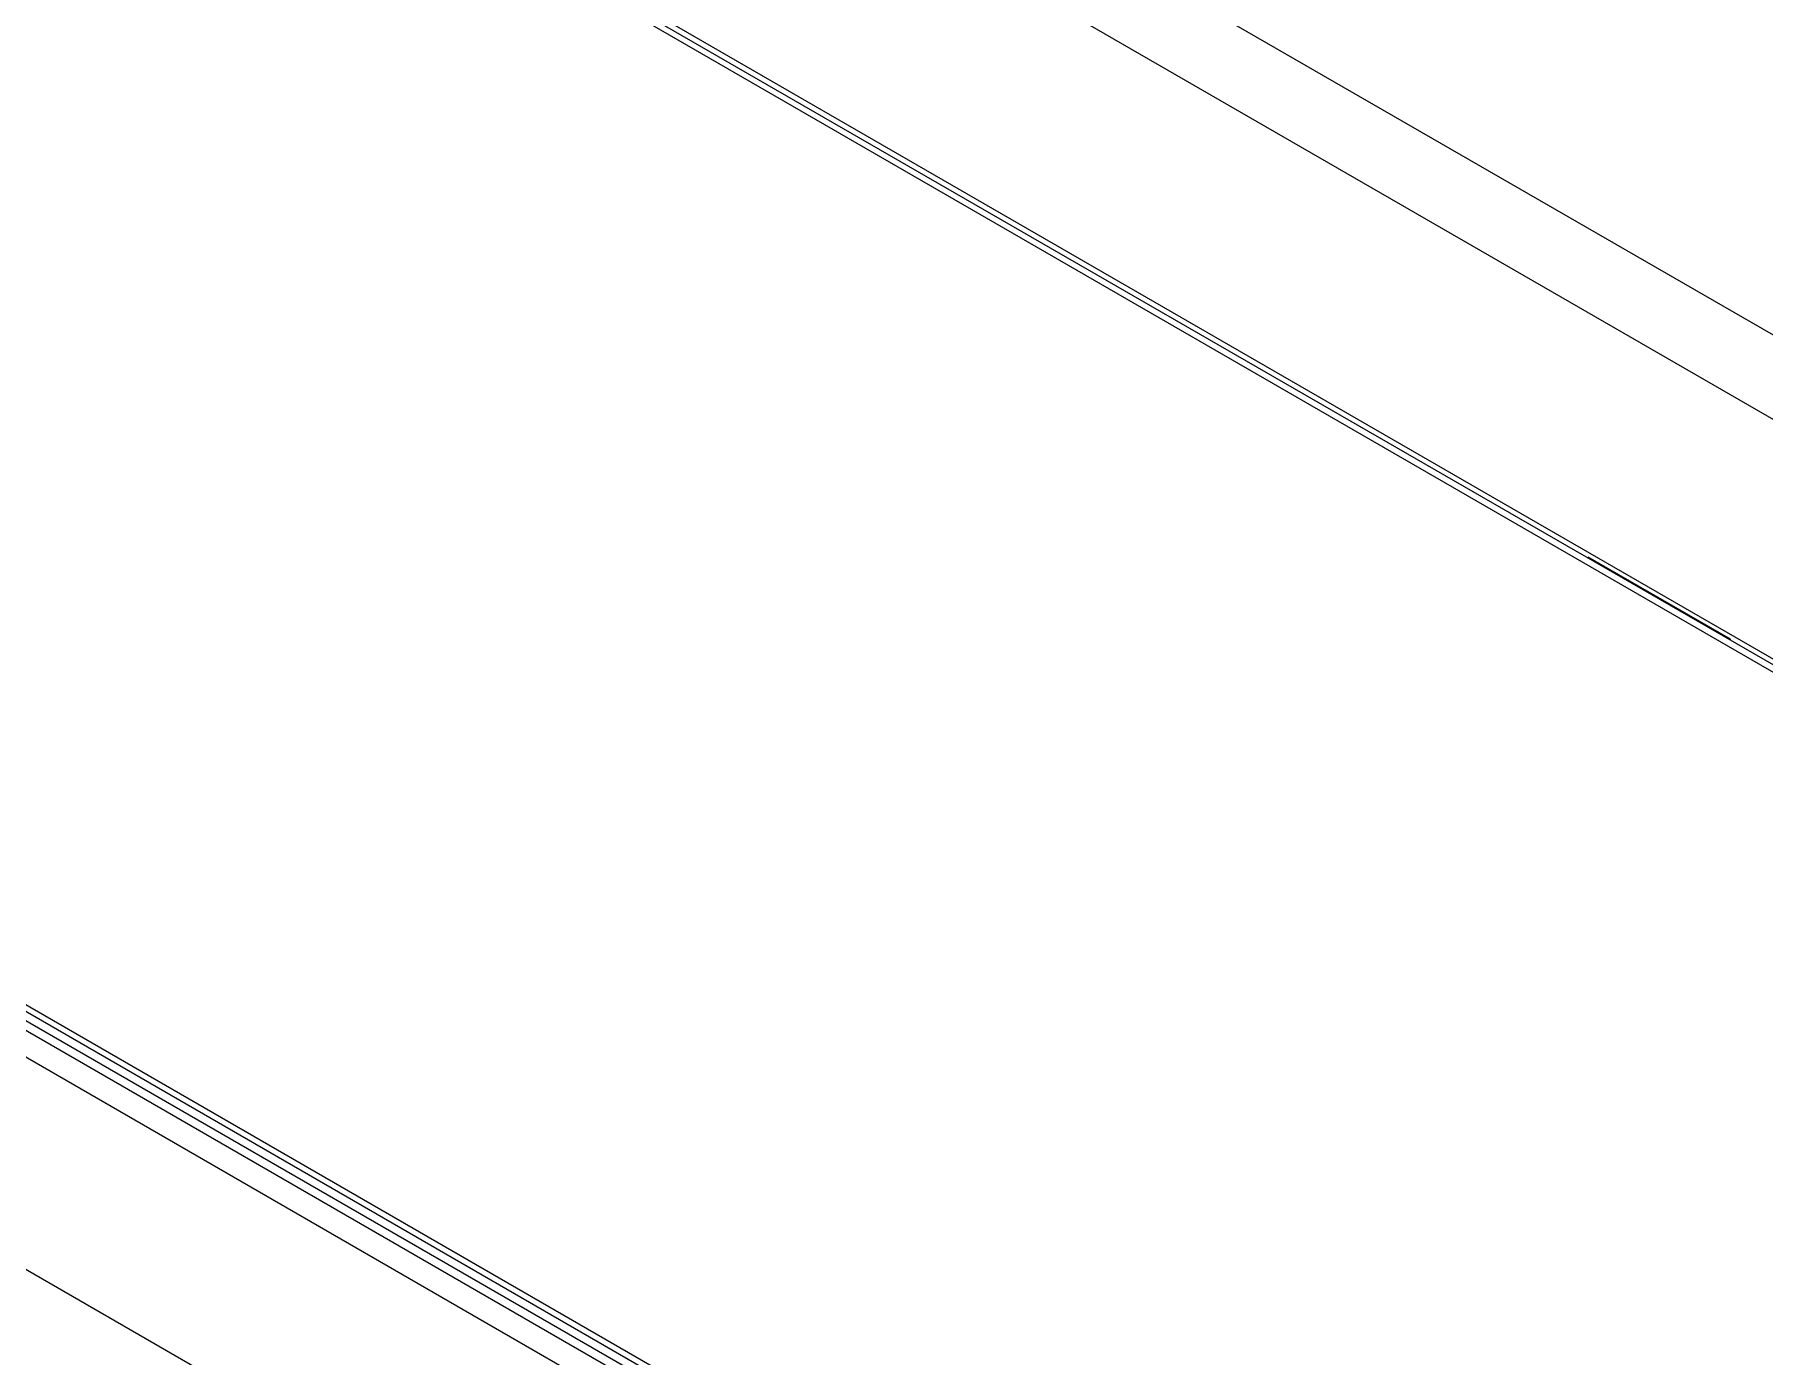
# Model space of a CAD drawing. Header units: millimetres. Extents: x -208 to 4974, y -28 to 3137.
# Drawn here: x 3897.7 to 4176.6, y 1498.9 to 1712.1 of the extents above; entities that cross this region are included whole.
import ezdxf

# ---------------------------------------------------------------- set-up
doc = ezdxf.new("R2010")
doc.units = ezdxf.units.MM
doc.layers.add('ZANO_R', color=7, linetype='Continuous', lineweight=0)

msp = doc.modelspace()

# ---------------------------------------------------------------- linework, layer by layer
at = {"layer": 'ZANO_R'}
for p, q in [((3621.83, 1931.52), (4768.96, 1269.22)), ((3622.94, 1929.74), (4762.34, 1271.91)), ((4633.75, 1400.5), (3726.58, 1924.25)), ((4574.98, 1163.73), (3435.57, 1821.57)), ((4577.01, 1158.4), (3429.87, 1820.69)), ((4577.01, 1159.99), (3432.63, 1820.69)), ((3434.92, 1820.88), (4574.71, 1162.83)), ((3428.27, 1817.36), (4572.04, 1157)), ((3397.32, 1801.02), (4541.09, 1140.66)), ((3962.45, 1774.44), (4432.43, 1503.09)), ((3962.45, 1774.44), (4432.43, 1503.09)), ((3965.1, 1734.28), (4426.53, 1467.88)), ((4148.17, 1627.8), (4148.17, 1627.63)), ((4171.13, 1614.54), (4148.17, 1627.8)), ((4150.47, 1626.47), (4150.47, 1626.31)), ((4171.13, 1614.38), (4171.13, 1614.54))]:
    msp.add_line(p, q, dxfattribs=at)

doc.saveas('drawing.dxf')
